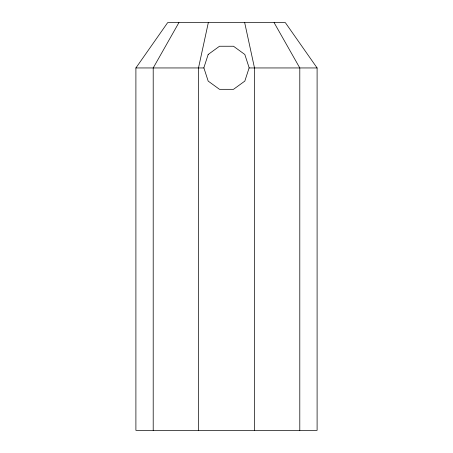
<?xml version="1.0" encoding="UTF-8"?>
<svg xmlns="http://www.w3.org/2000/svg" width="453" height="453" viewBox="0 0 453 453"><rect width="100%" height="100%" fill="white"/><g stroke="black" fill="none" stroke-linecap="round" stroke-linejoin="round"><path stroke-width="0.68" d="M208.318 22.65L198.505 67.95L198.505 430.35M178.895 22.65L153.205 67.95L153.205 430.35M135.9 67.95L167.655 22.65L285.345 22.65L317.1 67.95L317.1 430.35L135.9 430.35L135.9 67.95L203.901 67.95M249.099 67.95L317.1 67.95M274.105 22.65L299.795 67.95L299.795 430.35M244.682 22.65L254.495 67.95L254.495 430.35M208.176 54.473L203.85 67.786L208.176 81.098L219.501 89.326L233.499 89.326L244.824 81.098L249.15 67.786L244.824 54.473L233.499 46.246L219.501 46.246L208.176 54.473"/></g></svg>
